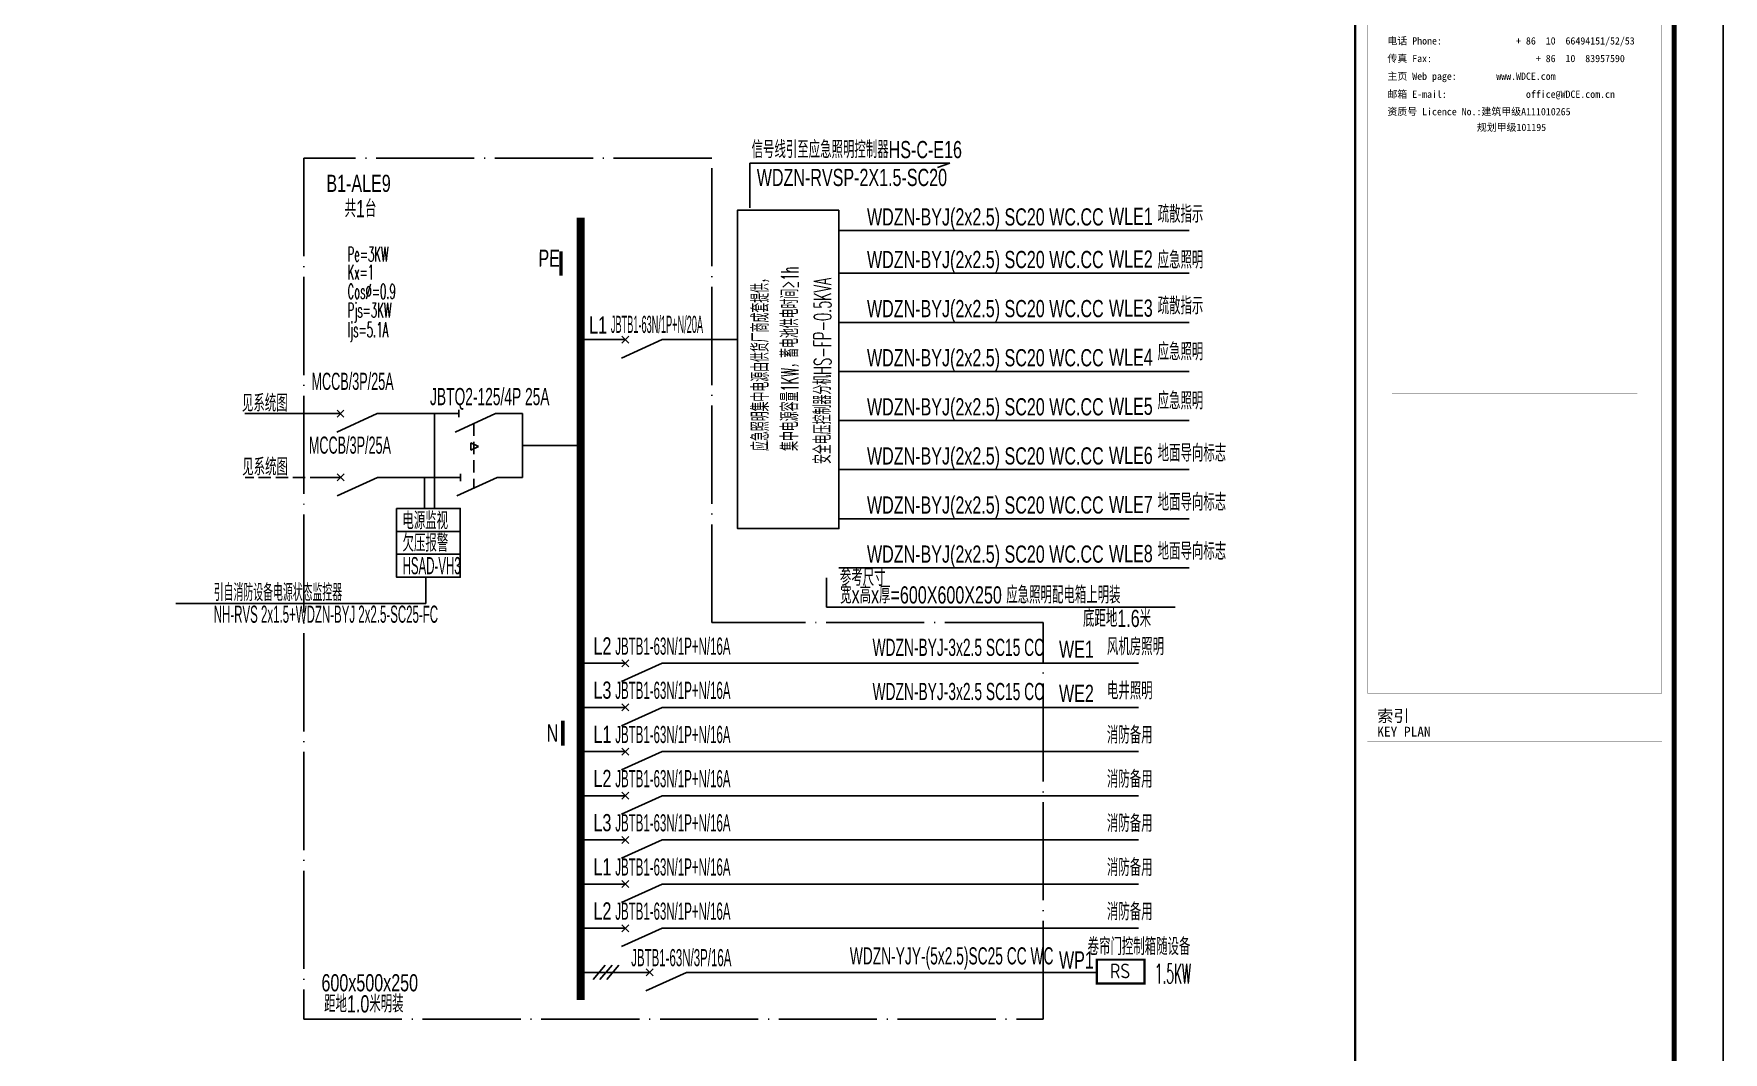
# Model space of a CAD drawing. Extents: x 776418 to 2076422, y -1170708 to 498544.
# Drawn here: x 1209266 to 1243693, y -950595 to -929844 of the extents above; entities that cross this region are included whole.
import ezdxf
from ezdxf.enums import TextEntityAlignment as Align

# ---------------------------------------------------------------- set-up
doc = ezdxf.new("R2010")
doc.units = 0
doc.header["$LTSCALE"] = 1000
doc.header["$MEASUREMENT"] = 0
for name, pattern in [('CONTINOUS', [0]), ('DASH', [0.35, 0.25, -0.1]), ('DOTE', [2.42, 2, -0.2, 0.02, -0.2]), ('HIDDEN', [0.375, 0.25, -0.125])]:
    doc.linetypes.add(name, pattern=pattern)
doc.layers.get('0').update_dxf_attribs({"linetype": 'CONTINUOUS'})
for name, color, linetype in [('D-TEXT', 7, 'CONTINUOUS'), ('DIM-动力', 3, 'CONTINUOUS'), ('DQ', 255, 'CONTINOUS'), ('EL-1', 4, 'DASH'), ('EQUIP-消防', 80, 'CONTINUOUS'), ('PUB_TEXT', 255, 'CONTINUOUS'), ('SHEET_LINE', 6, 'CONTINUOUS'), ('SHEET_TEXT', 7, 'CONTINUOUS'), ('SIG_TEXT', 7, 'CONTINUOUS'), ('TEL_SYMB', 3, 'CONTINUOUS'), ('TEL_TEXT', 3, 'CONTINUOUS'), ('TEL_TITLE', 7, 'CONTINUOUS'), ('WIRE', 4, 'CONTINUOUS'), ('WIRE-动力', 2, 'CONTINUOUS'), ('WIRE-照明', 1, 'CONTINUOUS'), ('WIRE-通讯', 4, 'CONTINUOUS'), ('XT', 6, 'CONTINUOUS')]:
    doc.layers.add(name, color=color, linetype=linetype)
doc.styles.add('_COMPLEX', font='ROS', dxfattribs={"width": 0.6, "bigfont": 'JD'})
doc.styles.add('_HZTXT', font='txt.shx', dxfattribs={"width": 0.8, "bigfont": 'HZTXT.shx'})
doc.styles.add('_JD', font='ros.shx', dxfattribs={"width": 0.8, "bigfont": 'JD.shx'})
doc.styles.add('_TEL_DIM', font='SIMPLEX', dxfattribs={"width": 0.7, "height": 3.5, "bigfont": 'HZTXT'})
doc.styles.add('B', font='ros.shx', dxfattribs={"width": 0.8, "bigfont": 'jd.shx'})
doc.styles.add('DIM_FONT', font='SIMPLEX', dxfattribs={"width": 0.7, "bigfont": 'GBCBIG'})
doc.styles.get("Standard").update_dxf_attribs({"font": 'gbenor.shx', "bigfont": 'gbcbig.shx'})
doc.styles.add('华文细黑', font='STXIHEI.TTF')

# ---------------------------------------------------------------- blocks, each defined once
blk = doc.blocks.new('A$C00115E70')
at = {"layer": 'WIRE-通讯', "ltscale": 0.001}
blk.add_lwpolyline([(-84100, 59400), (0, 59400), (0, 0), (-84100, 0)], close=True, dxfattribs=at)
blk = doc.blocks.new('A$C51FB5BAD')
at = {"layer": 'SHEET_LINE', "const_width": 50}
blk.add_lwpolyline([(-6500, -57400), (0, -57400), (0, -6150), (-6500, -6150)], close=True, dxfattribs=at)
at = {"layer": 'SHEET_LINE', "const_width": 5}
for points in [[(-6250, -15740), (-6250, -33443)], [(-6250, -33443), (-250, -33443), (-250, -15740)], [(-5750, -22389), (-750, -22389)], [(-5750, -27343), (-750, -27343)], [(-5750, -32740), (-750, -32740)], [(-6250, -33443), (-250, -33443)], [(-6250, -34426), (-250, -34426)]]:
    blk.add_lwpolyline(points, dxfattribs=at)
at = {"layer": 'SHEET_TEXT', "style": '华文细黑'}
for s, height, p in [('电话 Phone:               + 86  10  66494151/52/53', 148.12, (-5842, -20225)), ('传真 Fax:                     + 86  10  83957590', 148.12, (-5842, -20584)), ('主页 Web page:        www.WDCE.com', 148.12, (-5842, -20945)), ('邮箱 E-mail:                office@WDCE.com.cn ', 148.12, (-5842, -21312)), ('资质号 Licence No.:建筑甲级A111010265', 148.12, (-5842, -21667)), ('规划甲级101195', 148.1, (-4020, -21987))]:
    blk.add_text(s, height=height, dxfattribs=at).set_placement(p)
for s, height, p in [('索引', 240, (-6050, -33786)), ('KEY PLAN', 200, (-6050, -34126))]:
    blk.add_text(s, height=height, dxfattribs=at).set_placement(p, align=Align.TOP_LEFT)
blk = doc.blocks.new('M_M7')
for p, q in [((-0.25, -0.2), (0, -0.75)), ((-0.047, -0.297), (0.047, -0.203)), ((-0.047, -0.203), (0.047, -0.297))]:
    blk.add_line(p, q)
for points in [[(0, 0), (0, -0.25)], [(0, -0.75), (0, -1)]]:
    blk.add_lwpolyline(points)
at = {"width": 0.8, "flags": 9}
blk.add_attdef('S', (0.25, -0.5), '', height=0.2, dxfattribs=at)
blk = doc.blocks.new('M_M8')
for p, q in [((-0.25, -0.2), (0, -0.75)), ((0.05, -0.25), (-0.05, -0.25))]:
    blk.add_line(p, q)
for points in [[(0, 0), (0, -0.25)], [(0, -0.75), (0, -1)]]:
    blk.add_lwpolyline(points)
at = {"style": 'DIM_FONT', "width": 0.8, "flags": 9}
blk.add_attdef('S', (0.25, -0.5), '', height=0.2, dxfattribs=at)
blk = doc.blocks.new('$equip$00002770')
for p, q in [((-0.65, 0.65), (-0.65, 0)), ((0.65, 0.65), (-0.65, 0.65)), ((0.65, 0), (0.65, 0.65)), ((-0.65, 0), (0.65, 0))]:
    blk.add_line(p, q)
at = {"const_width": 0.06}
blk.add_lwpolyline([(-0.65, 0.65), (-0.65, 0), (0.65, 0), (0.65, 0.65), (-0.65, 0.65), (-0.65, 0)], dxfattribs=at)
for p in [(0, 0.65), (-0.65, 0.325), (0, 0), (0.65, 0.325)]:
    blk.add_point(p)
at = {"color": 7}
blk.add_attdef('$TEXT$', text='', height=0.4, dxfattribs=at).set_placement((-0.014, 0.343), align=Align.MIDDLE_CENTER)
at = {"color": 7, "flags": 1}
for tag, height, p in [('A', 0.00002, (0, 0)), ('B', 0.4, (0.905, 0.246))]:
    blk.add_attdef(tag, text='', height=height, dxfattribs=at).set_placement(p, align=Align.MIDDLE_CENTER)

msp = doc.modelspace()

# ---------------------------------------------------------------- linework, layer by layer
at = {"color": 0, "linetype": 'DOTE'}
for p, q in [((1223083, -932378), (1214769, -932378)), ((1214769, -932378), (1214769, -949920)), ((1223083, -941841), (1223083, -932378)), ((1229833, -941841), (1223083, -941841)), ((1229833, -949920), (1229833, -941841)), ((1214769, -949920), (1229833, -949920))]:
    msp.add_line(p, q, dxfattribs=at)
at = {"color": 1, "linetype": 'Continuous', "const_width": 72.9}
for points in [[(1220010, -934276), (1220010, -934773)], [(1220046, -943837), (1220046, -944347)]]:
    msp.add_lwpolyline(points, dxfattribs=at)
at = {"layer": 'DIM-动力', "ltscale": 0.001}
msp.add_lwpolyline([(1159593, -968237), (1243693, -968237), (1243693, -908837), (1159593, -908837)], close=True, dxfattribs=at)
at = {"layer": 'EL-1'}
msp.add_line((1215147, -938882), (1213574, -938882), dxfattribs=at)
at = {"layer": 'PUB_TEXT'}
for p, q in [((1225423, -940927), (1225423, -941527)), ((1225423, -941527), (1232526, -941527))]:
    msp.add_line(p, q, dxfattribs=at)
at = {"layer": 'TEL_SYMB'}
msp.add_lwpolyline([(1225673, -933435), (1225673, -939927), (1223607, -939927), (1223607, -933435)], close=True, dxfattribs=at)
at = {"layer": 'TEL_TITLE'}
msp.add_lwpolyline([(1159593, -968237), (1243693, -968237), (1243693, -908837), (1159593, -908837)], close=True, dxfattribs=at)
at = {"layer": 'TEL_TITLE', "const_width": 100}
msp.add_lwpolyline([(1162093, -967237), (1242693, -967237), (1242693, -909837), (1162093, -909837)], close=True, dxfattribs=at)
at = {"layer": 'WIRE', "color": 6}
msp.add_line((1217253, -941453), (1212162, -941453), dxfattribs=at)
at = {"layer": 'WIRE-动力'}
for p, q in [((1220910, -948823), (1220662, -949116)), ((1221050, -948823), (1220802, -949116)), ((1221190, -948823), (1220942, -949116))]:
    msp.add_line(p, q, dxfattribs=at)
at = {"layer": 'WIRE-照明'}
for p, q in [((1223857, -933391), (1223857, -932483)), ((1227935, -932483), (1227680, -932569)), ((1225673, -933855), (1232809, -933855)), ((1225673, -934723), (1232809, -934723)), ((1225673, -935724), (1232809, -935724)), ((1220412, -936075), (1220944, -936075)), ((1222120, -936075), (1223607, -936075)), ((1225673, -936724), (1232809, -936724)), ((1218864, -937583), (1219224, -937583)), ((1219224, -937583), (1219224, -938882)), ((1225673, -937724), (1232809, -937724)), ((1218172, -938179), (1218172, -938326)), ((1218172, -938179), (1218332, -938253)), ((1218172, -938326), (1218332, -938253)), ((1219224, -938233), (1220412, -938233)), ((1225673, -938725), (1232809, -938725)), ((1218861, -938882), (1219224, -938882)), ((1225673, -939725), (1232809, -939725)), ((1225673, -940725), (1232809, -940725)), ((1220412, -942669), (1220944, -942669)), ((1222120, -942669), (1231776, -942669)), ((1220412, -943569), (1220944, -943569)), ((1222120, -943569), (1231776, -943569)), ((1220412, -944469), (1220944, -944469)), ((1222120, -944469), (1231776, -944469)), ((1220412, -945369), (1220944, -945369)), ((1222120, -945369), (1231776, -945369)), ((1220412, -946269), (1220944, -946269)), ((1222120, -946269), (1231776, -946269)), ((1220412, -947169), (1220944, -947169)), ((1222120, -947169), (1231776, -947169)), ((1220412, -948069), (1220944, -948069)), ((1222120, -948069), (1231776, -948069)), ((1220412, -948969), (1220944, -948969)), ((1220412, -948969), (1221816, -948969)), ((1222754, -948969), (1230928, -948969))]:
    msp.add_line(p, q, dxfattribs=at)
at = {"layer": 'WIRE-照明', "linetype": 'Continuous'}
for p, q in [((1215141, -937583), (1213569, -937583)), ((1217552, -937583), (1216641, -937583)), ((1216647, -938882), (1217584, -938882))]:
    msp.add_line(p, q, dxfattribs=at)
at = {"layer": 'WIRE-照明', "linetype": 'HIDDEN'}
msp.add_line((1218234, -937784), (1218234, -939098), dxfattribs=at)
at = {"layer": 'WIRE-照明'}
msp.add_lwpolyline([(1223857, -932483), (1227935, -932483)], dxfattribs=at)
at = {"layer": 'WIRE-照明', "const_width": 160}
msp.add_lwpolyline([(1220412, -933592), (1220412, -949534)], dxfattribs=at)
at = {"layer": 'XT'}
for p, q in [((1217434, -937583), (1217434, -939514)), ((1217231, -939514), (1217231, -938882)), ((1217253, -940917), (1217253, -941453))]:
    msp.add_line(p, q, dxfattribs=at)
for points in [[(1216658, -939514), (1217958, -939514), (1217958, -939982), (1216658, -939982)], [(1216658, -939982), (1217958, -939982), (1217958, -940449), (1216658, -940449)], [(1216658, -940449), (1217958, -940449), (1217958, -940917), (1216658, -940917)]]:
    msp.add_lwpolyline(points, close=True, dxfattribs=at)

# ---------------------------------------------------------------- block references
msp.add_blockref('A$C51FB5BAD', (1242693, -909837))
at = {"layer": 'DQ', "xscale": 1500, "yscale": 1500, "zscale": 1500, "rotation": 90}
for name, p in [('M_M7', (1220944, -936075)), ('M_M7', (1215141, -937583)), ('M_M8', (1217552, -937583)), ('M_M7', (1215147, -938882)), ('M_M8', (1217584, -938882)), ('M_M7', (1220944, -942669)), ('M_M7', (1220944, -943569)), ('M_M7', (1220944, -944469)), ('M_M7', (1220944, -945369)), ('M_M7', (1220944, -946269)), ('M_M7', (1220944, -947169)), ('M_M7', (1220944, -948069)), ('M_M7', (1221441, -948969))]:
    msp.add_blockref(name, p, dxfattribs=at)
at = {"layer": 'EQUIP-消防', "xscale": 750, "yscale": 750, "zscale": 750}
msp.add_blockref('$equip$00002770', (1231415, -949197), dxfattribs=at).add_auto_attribs({'$TEXT$': 'RS'})
at = {"layer": 'WIRE-通讯', "ltscale": 0.001}
msp.add_blockref('A$C00115E70', (1243693, -968237), dxfattribs=at)

# ---------------------------------------------------------------- texts
at = {"layer": 'D-TEXT', "style": '_HZTXT', "width": 0.45}
msp.add_text('1.5KW', height=400, dxfattribs=at).set_placement((1232113, -949192))
at = {"layer": 'PUB_TEXT', "style": '_HZTXT'}
for s, width, p in [('集中电源容量1KW，蓄电池供电时间≥1h', 0.5, (1224847, -938343)), ('安全电压控制器分机HS-FP-0.5KVA ', 0.55, (1225515, -938611)), ('应急照明集中电源由供货厂商成套提供，', 0.5, (1224246, -938343))]:
    msp.add_text(s, height=350, rotation=90, dxfattribs=dict(at, width=width)).set_placement(p)
at = {"layer": 'SIG_TEXT', "style": '_TEL_DIM', "width": 0.5}
for s, p in [('Pe=3KW', (1215659, -934483)), ('Kx=1', (1215659, -934851)), ('Cos%%C=0.9', (1215659, -935242)), ('Pjs=3KW', (1215659, -935625)), ('Ijs=5.1A', (1215659, -936023))]:
    msp.add_text(s, height=300, dxfattribs=at).set_placement(p)
at = {"layer": 'TEL_TEXT', "ltscale": 2}
for s, style, width, p in [('信号线引至应急照明控制器HS-C-E16 ', '_COMPLEX', 0.7, (1223894, -932378)), ('WDZN-RVSP-2X1.5-SC20', '_COMPLEX', 0.7, (1223999, -932946)), ('B1-ALE9', '_COMPLEX', 0.7, (1215229, -933066)), ('疏散指示', '_COMPLEX', 0.7, (1232168, -933692)), ('WDZN-BYJ(2x2.5) SC20 WC.CC', '_COMPLEX', 0.7, (1226245, -933750)), ('WLE1', '_COMPLEX', 0.7, (1231176, -933740)), ('WDZN-BYJ(2x2.5) SC20 WC.CC', '_COMPLEX', 0.7, (1226245, -934618)), ('WLE2', '_COMPLEX', 0.7, (1231176, -934608)), ('应急照明', '_COMPLEX', 0.7, (1232168, -934627)), ('WDZN-BYJ(2x2.5) SC20 WC.CC', '_COMPLEX', 0.7, (1226245, -935618)), ('WLE3', '_COMPLEX', 0.7, (1231176, -935608)), ('疏散指示', '_COMPLEX', 0.7, (1232168, -935560)), ('L1', '_COMPLEX', 0.7, (1220583, -935954)), ('JBTB1-63N/1P+N/20A', '_COMPLEX', 0.4, (1221026, -935939)), ('WDZN-BYJ(2x2.5) SC20 WC.CC', '_COMPLEX', 0.7, (1226245, -936619)), ('WLE4', '_COMPLEX', 0.7, (1231176, -936609)), ('应急照明', '_COMPLEX', 0.7, (1232168, -936496)), ('MCCB/3P/25A', '_JD', 0.55, (1214926, -937100)), ('WDZN-BYJ(2x2.5) SC20 WC.CC', '_COMPLEX', 0.7, (1226245, -937619)), ('WLE5', '_COMPLEX', 0.7, (1231176, -937609)), ('应急照明', '_COMPLEX', 0.7, (1232168, -937496)), ('MCCB/3P/25A', '_JD', 0.55, (1214872, -938400)), ('WDZN-BYJ(2x2.5) SC20 WC.CC', '_COMPLEX', 0.7, (1226245, -938620)), ('WLE6', '_COMPLEX', 0.7, (1231176, -938609)), ('地面导向标志', '_COMPLEX', 0.7, (1232168, -938561)), ('WDZN-BYJ(2x2.5) SC20 WC.CC', '_COMPLEX', 0.7, (1226245, -939620)), ('WLE7', '_COMPLEX', 0.7, (1231176, -939610)), ('地面导向标志', '_COMPLEX', 0.7, (1232168, -939561)), ('电源监视', '_COMPLEX', 0.7, (1216777, -939939, 37)), ('欠压报警', '_COMPLEX', 0.7, (1216781, -940394, 37)), ('地面导向标志', '_COMPLEX', 0.7, (1232168, -940562)), ('HSAD-VH3', '_COMPLEX', 0.5, (1216782, -940856)), ('WDZN-BYJ(2x2.5) SC20 WC.CC', '_COMPLEX', 0.7, (1226245, -940620)), ('WLE8', '_COMPLEX', 0.7, (1231176, -940610)), ('参考尺寸', '_COMPLEX', 0.7, (1225693, -941094, 0)), ('引自消防设备电源状态监控器 ', '_COMPLEX', 0.5, (1212934, -941403)), ('宽x高x厚=600X600X250 应急照明配电箱上明装 ', '_COMPLEX', 0.7, (1225699, -941452, 0)), ('NH-RVS 2x1.5+WDZN-BYJ 2x2.5-SC25-FC ', '_COMPLEX', 0.5, (1212934, -941845)), ('底距地1.6米', '_COMPLEX', 0.7, (1230648, -941931, 0)), ('L2', '_COMPLEX', 0.7, (1220672, -942492)), ('JBTB1-63N/1P+N/16A', '_COMPLEX', 0.5, (1221116, -942496)), ('WDZN-BYJ-3x2.5 SC15 CC', '_COMPLEX', 0.6, (1226359, -942520)), ('WE1', '_COMPLEX', 0.7, (1230158, -942558)), ('风机房照明', '_COMPLEX', 0.7, (1231135, -942506)), ('L3', '_COMPLEX', 0.7, (1220672, -943392)), ('JBTB1-63N/1P+N/16A', '_COMPLEX', 0.5, (1221116, -943396)), ('WDZN-BYJ-3x2.5 SC15 CC', '_COMPLEX', 0.6, (1226359, -943420)), ('电井照明', '_COMPLEX', 0.7, (1231135, -943406)), ('L1', '_COMPLEX', 0.7, (1220672, -944292)), ('JBTB1-63N/1P+N/16A', '_COMPLEX', 0.5, (1221116, -944296)), ('消防备用', '_COMPLEX', 0.7, (1231135, -944306)), ('L2', '_COMPLEX', 0.7, (1220672, -945192)), ('JBTB1-63N/1P+N/16A', '_COMPLEX', 0.5, (1221116, -945196)), ('消防备用', '_COMPLEX', 0.7, (1231135, -945206)), ('L3', '_COMPLEX', 0.7, (1220672, -946092)), ('JBTB1-63N/1P+N/16A', '_COMPLEX', 0.5, (1221116, -946096)), ('消防备用', '_COMPLEX', 0.7, (1231135, -946106)), ('L1', '_COMPLEX', 0.7, (1220672, -946992)), ('JBTB1-63N/1P+N/16A', '_COMPLEX', 0.5, (1221116, -946996)), ('消防备用', '_COMPLEX', 0.7, (1231135, -947006)), ('L2', '_COMPLEX', 0.7, (1220672, -947892)), ('JBTB1-63N/1P+N/16A', '_COMPLEX', 0.5, (1221116, -947896)), ('消防备用', '_COMPLEX', 0.7, (1231135, -947906)), ('WDZN-YJY-(5x2.5)SC25 CC WC ', '_COMPLEX', 0.6, (1225895, -948807)), ('卷帘门控制箱随设备', '_COMPLEX', 0.7, (1230741, -948617)), ('JBTB1-63N/3P/16A', '_COMPLEX', 0.5, (1221440, -948843)), ('WP1', '_COMPLEX', 0.7, (1230158, -948890))]:
    msp.add_text(s, height=350, dxfattribs=dict(at, style=style, width=width)).set_placement(p)
at = {"layer": 'TEL_TEXT', "linetype": 'Continuous', "style": 'B', "oblique": 0.7}
for s, width, p in [('共1台', 0.7, (1215598, -933581)), ('JBTQ2-125/4P 25A', 0.6, (1217339, -937411)), ('见系统图', 0.7, (1213507, -937544)), ('见系统图', 0.7, (1213512, -938843)), ('600x500x250', 0.7, (1215127, -949355)), ('距地1.0米明装', 0.7, (1215181, -949785))]:
    msp.add_text(s, height=350, dxfattribs=dict(at, width=width)).set_placement(p)
at = {"layer": 'TEL_TEXT', "color": 1, "linetype": 'Continuous', "style": 'B', "oblique": 0.7, "width": 0.7}
for s, p in [('PE', (1219548, -934592)), ('N', (1219715, -944266))]:
    msp.add_text(s, height=350, dxfattribs=at).set_placement(p)
at = {"layer": 'TEL_TEXT', "style": '_COMPLEX', "width": 0.7}
msp.add_text('WE2', height=350, dxfattribs=at).set_placement((1230158, -943458))

doc.saveas('drawing.dxf')
